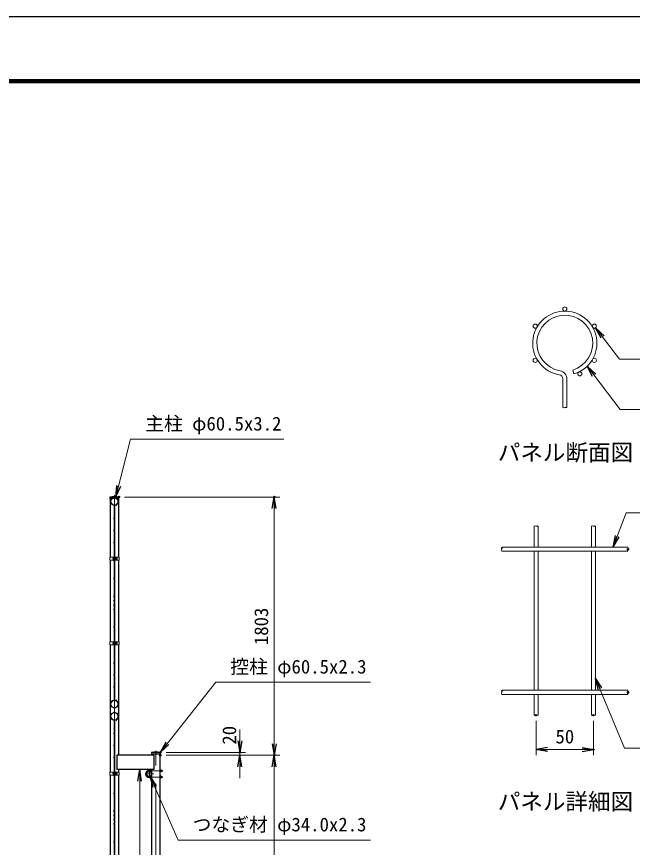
# Model space of a CAD drawing. Units: millimetres, scale not verified. Extents: x -8400 to 8400, y -5940 to 5940.
# Drawn here: x -2572 to 1726, y 140 to 5940 of the extents above; entities that cross this region are included whole.
import ezdxf
from ezdxf.enums import TextEntityAlignment as Align

# ---------------------------------------------------------------- set-up
doc = ezdxf.new("R2010")
doc.units = ezdxf.units.MM
doc.header["$LTSCALE"] = 20
doc.header["$PDMODE"] = 32
doc.header["$PDSIZE"] = 10
doc.linetypes.add('USER1', pattern=[50.8, 31.75, -6.35, 6.35, -6.35])
for name, color, linetype, lineweight in [('0-0_D-STR-TXT', 7, 'Continuous', 13), ('0-1_D-BMK', 2, 'USER1', 13), ('0-2_D-STR1', 1, 'Continuous', 25), ('0-3_D-STR3', 3, 'Continuous', 13), ('0-4_D-STR-DIM', 7, 'Continuous', 13), ('0-7_D-TTL-TXT', 7, 'Continuous', 25), ('0-D_D-STR2', 7, 'Continuous', 13), ('0-E_D-TTL', 7, 'Continuous', 25)]:
    doc.layers.add(name, color=color, linetype=linetype, lineweight=lineweight)
doc.layers.add('0-5_0', color=7, linetype='Continuous')
doc.layers.add('0-6_Defpoints', color=7, linetype='Continuous')
doc.styles.add('ＭＳ ゴシック', font='')
doc.styles.get('ＭＳ ゴシック').set_extended_font_data('MS Gothic')

# ---------------------------------------------------------------- blocks, each defined once
blk = doc.blocks.new('_Open')
at = {"layer": '0-5_0'}
blk.add_line((-20, 3.333), (0, 0), dxfattribs=at)
blk.add_lwpolyline([(-20, -3.333), (0, 0), (-20, 0)], dxfattribs=at)

msp = doc.modelspace()

# ---------------------------------------------------------------- linework, layer by layer
at = {"layer": '0-0_D-STR-TXT'}
for points in [[(2387.57, 3548.56), (1636.41, 3548.56), (1471.06, 3766.08)], [(2393.24, 3197.05), (1642.08, 3197.05), (1412.34, 3498.04)], [(-706.52, 2989.46), (-1775.88, 2989.46), (-1879.87, 2587.94)], [(2434.13, 2476.79), (1682.98, 2476.79), (1591.43, 2239.02)], [(-101.73, 1292.83), (-1182.15, 1292.83), (-1567.39, 804.8)], [(2419.45, 833.9), (1670.83, 833.9), (1469.83, 1320.07)], [(112.76, -467), (-1712.19, -467), (-1712.19, 681)], [(-102.21, 191.05), (-1444.88, 191.05), (-1638.54, 635.58)]]:
    msp.add_lwpolyline(points, dxfattribs=at)
at = {"layer": '0-1_D-BMK'}
for p, q in [((-1888.87, -3099), (-1888.87, 2598)), ((-1903.29, 2155.25), (-1867.55, 2155.25)), ((-1903.29, 1565.25), (-1867.55, 1565.25)), ((-1598.87, -3099), (-1598.87, 814)), ((-1903.29, 655.25), (-1867.55, 655.25)), ((-1675.35, 653), (-1614.89, 653)), ((-1645.12, 683.48), (-1645.12, 622.53)), ((-1645.12, 675), (-1550.37, 675)), ((-1645.12, 631), (-1550.37, 631))]:
    msp.add_line(p, q, dxfattribs=at)
msp.add_arc((-1645.12, 653), 22, 90, 270, dxfattribs=at)
at = {"layer": '0-2_D-STR1'}
for p, q in [((-1857.42, 2586), (-1920.32, 2586)), ((-1920.32, 2586), (-1920.32, 2575)), ((-1857.42, 2586), (-1920.32, 2586)), ((-1920.32, 2586), (-1920.32, 2575)), ((-1857.42, 2575), (-1920.32, 2575)), ((-1919.12, 2575), (-1919.12, 2165.25)), ((-1862.27, 2575), (-1915.47, 2575)), ((-1858.62, 2165.25), (-1858.62, 2575)), ((-1857.42, 2575), (-1857.42, 2586)), ((-1919.12, 2145.25), (-1919.12, 2040.25)), ((-1919.12, 2145.25), (-1919.12, 1575.25)), ((-1858.62, 2040.25), (-1858.62, 2145.25)), ((-1858.62, 1575.25), (-1858.62, 2145.25)), ((-1919.12, 1555.25), (-1919.12, 665.25)), ((-1858.62, 783), (-1858.62, 1555.25)), ((-1614.87, 783), (-1872.87, 783)), ((-1872.87, 783), (-1872.87, 683)), ((-1567.42, 803), (-1630.32, 803)), ((-1630.32, 803), (-1630.32, 792)), ((-1567.42, 792), (-1630.32, 792)), ((-1629.12, 792), (-1629.12, 783)), ((-1614.87, 783), (-1614.87, 683)), ((-1568.62, -3087), (-1568.62, 792)), ((-1567.42, 792), (-1567.42, 803)), ((-1919.12, 645.25), (-1919.12, 75.25)), ((-1614.87, 683), (-1872.87, 683)), ((-1858.62, 665.25), (-1858.62, 683)), ((-1858.62, 75.25), (-1858.62, 645.25)), ((-1629.12, 683), (-1629.12, -767))]:
    msp.add_line(p, q, dxfattribs=at)
msp.add_lwpolyline([(-1567.42, 803), (-1630.32, 803), (-1630.32, 792)], dxfattribs=at)
msp.add_circle((-1646.12, 653), 17, dxfattribs=at)
for centre in [(-1888.87, 2424.77), (-1888.87, 2424.77), (-1598.87, 641.77), (-1598.87, 641.77)]:
    msp.add_arc(centre, 164.27, 78.96219, 101.03781, dxfattribs=at)
at = {"layer": '0-3_D-STR3'}
for p, q in [((-1921.42, 2165.25), (-1890.67, 2165.25)), ((-1921.42, 2165.25), (-1921.42, 2145.25)), ((-1897.77, 2161.75), (-1897.77, 2148.75)), ((-1892.97, 2145.25), (-1892.97, 2165.25)), ((-1892.97, 2163.25), (-1892.97, 2147.25)), ((-1890.67, 2159.25), (-1887.07, 2159.25)), ((-1890.67, 2158.58), (-1887.07, 2158.58)), ((-1890.67, 2151.93), (-1887.07, 2151.93)), ((-1890.67, 2151.25), (-1887.07, 2151.25)), ((-1887.07, 2165.25), (-1856.32, 2165.25)), ((-1884.77, 2145.25), (-1884.77, 2165.25)), ((-1884.77, 2159.75), (-1884.39, 2162.91)), ((-1884.77, 2159.75), (-1884.77, 2150.75)), ((-1884.77, 2150.75), (-1884.39, 2147.59)), ((-1882.62, 2163), (-1884.29, 2163)), ((-1882.64, 2147.5), (-1884.29, 2147.5)), ((-1882.58, 2155.25), (-1882.58, 2162.98)), ((-1875.78, 2159.01), (-1882.58, 2159.01)), ((-1882.58, 2155.25), (-1882.58, 2147.53)), ((-1875.78, 2151.5), (-1882.58, 2151.5)), ((-1882.48, 2162.76), (-1882.52, 2162.93)), ((-1875.78, 2162.76), (-1882.48, 2162.76)), ((-1875.78, 2147.75), (-1882.48, 2147.75)), ((-1873.27, 2160.25), (-1873.27, 2150.25)), ((-1873.27, 2159.25), (-1869.97, 2159.25)), ((-1873.27, 2158.58), (-1869.65, 2158.58)), ((-1873.27, 2151.93), (-1869.65, 2151.93)), ((-1873.27, 2151.25), (-1869.97, 2151.25)), ((-1869.97, 2159.25), (-1869.97, 2151.25)), ((-1856.32, 2165.25), (-1856.32, 2145.25)), ((-1921.42, 2145.25), (-1890.67, 2145.25)), ((-1887.07, 2145.25), (-1856.32, 2145.25)), ((-1921.42, 1575.25), (-1890.67, 1575.25)), ((-1921.42, 1575.25), (-1921.42, 1555.25)), ((-1897.77, 1571.75), (-1897.77, 1558.75)), ((-1892.97, 1555.25), (-1892.97, 1575.25)), ((-1892.97, 1573.25), (-1892.97, 1557.25)), ((-1890.67, 1569.25), (-1887.07, 1569.25)), ((-1890.67, 1568.58), (-1887.07, 1568.58)), ((-1887.07, 1575.25), (-1856.32, 1575.25)), ((-1884.77, 1555.25), (-1884.77, 1575.25)), ((-1884.77, 1569.75), (-1884.39, 1572.91)), ((-1884.77, 1569.75), (-1884.77, 1560.75)), ((-1882.62, 1573), (-1884.29, 1573)), ((-1882.58, 1565.25), (-1882.58, 1572.98)), ((-1875.78, 1569.01), (-1882.58, 1569.01)), ((-1882.48, 1572.76), (-1882.52, 1572.93)), ((-1875.78, 1572.76), (-1882.48, 1572.76)), ((-1873.27, 1570.25), (-1873.27, 1560.25)), ((-1873.27, 1569.25), (-1869.97, 1569.25)), ((-1873.27, 1568.58), (-1869.65, 1568.58)), ((-1869.97, 1569.25), (-1869.97, 1561.25)), ((-1856.32, 1575.25), (-1856.32, 1555.25)), ((-1921.42, 1555.25), (-1890.67, 1555.25)), ((-1890.67, 1561.93), (-1887.07, 1561.93)), ((-1890.67, 1561.25), (-1887.07, 1561.25)), ((-1887.07, 1555.25), (-1856.32, 1555.25)), ((-1884.77, 1560.75), (-1884.39, 1557.59)), ((-1882.64, 1557.5), (-1884.29, 1557.5)), ((-1882.58, 1565.25), (-1882.58, 1557.53)), ((-1875.78, 1561.5), (-1882.58, 1561.5)), ((-1875.78, 1557.75), (-1882.48, 1557.75)), ((-1873.27, 1561.93), (-1869.65, 1561.93)), ((-1873.27, 1561.25), (-1869.97, 1561.25)), ((-1921.42, 665.25), (-1890.67, 665.25)), ((-1921.42, 665.25), (-1921.42, 645.25)), ((-1921.42, 645.25), (-1890.67, 645.25)), ((-1897.77, 661.75), (-1897.77, 648.75)), ((-1892.97, 645.25), (-1892.97, 665.25)), ((-1892.97, 663.25), (-1892.97, 647.25)), ((-1890.67, 659.25), (-1887.07, 659.25)), ((-1890.67, 658.58), (-1887.07, 658.58)), ((-1890.67, 651.93), (-1887.07, 651.93)), ((-1890.67, 651.25), (-1887.07, 651.25)), ((-1887.07, 665.25), (-1856.32, 665.25)), ((-1887.07, 645.25), (-1856.32, 645.25)), ((-1884.77, 645.25), (-1884.77, 665.25)), ((-1884.77, 659.75), (-1884.39, 662.91)), ((-1884.77, 659.75), (-1884.77, 650.75)), ((-1884.77, 650.75), (-1884.39, 647.59)), ((-1882.62, 663), (-1884.29, 663)), ((-1882.64, 647.5), (-1884.29, 647.5)), ((-1882.58, 655.25), (-1882.58, 662.98)), ((-1875.78, 659.01), (-1882.58, 659.01)), ((-1882.58, 655.25), (-1882.58, 647.53)), ((-1875.78, 651.5), (-1882.58, 651.5)), ((-1882.48, 662.76), (-1882.52, 662.93)), ((-1875.78, 662.76), (-1882.48, 662.76)), ((-1875.78, 647.75), (-1882.48, 647.75)), ((-1873.27, 660.25), (-1873.27, 650.25)), ((-1873.27, 659.25), (-1869.97, 659.25)), ((-1873.27, 658.58), (-1869.65, 658.58)), ((-1873.27, 651.93), (-1869.65, 651.93)), ((-1873.27, 651.25), (-1869.97, 651.25)), ((-1869.97, 659.25), (-1869.97, 651.25)), ((-1856.32, 665.25), (-1856.32, 645.25)), ((-1645.12, 679), (-1629.12, 679)), ((-1645.12, 671), (-1629.12, 671)), ((-1568.62, 667.5), (-1568.62, 682.5)), ((-1568.62, 682.5), (-1562.92, 682.5)), ((-1568.62, 679), (-1555.92, 679)), ((-1562.92, 678.75), (-1568.62, 678.75)), ((-1568.62, 678.2), (-1555.12, 678.2)), ((-1568.62, 671.8), (-1555.12, 671.8)), ((-1562.92, 671.25), (-1568.62, 671.25)), ((-1568.62, 671), (-1555.92, 671)), ((-1568.62, 667.5), (-1562.92, 667.5)), ((-1568.62, 638.5), (-1562.92, 638.5)), ((-1562.12, 669.13), (-1562.12, 680.76)), ((-1555.92, 671), (-1555.92, 679)), ((-1555.12, 678.2), (-1555.92, 679)), ((-1555.12, 671.8), (-1555.92, 671)), ((-1555.12, 671.8), (-1555.12, 678.2)), ((-1645.12, 635), (-1629.12, 635)), ((-1645.12, 627), (-1629.12, 627)), ((-1568.62, 635), (-1555.92, 635)), ((-1562.92, 634.75), (-1568.62, 634.75)), ((-1568.62, 627.8), (-1555.12, 627.8)), ((-1562.92, 627.25), (-1568.62, 627.25)), ((-1568.62, 627), (-1555.92, 627)), ((-1562.12, 636.88), (-1562.12, 625.24)), ((-1555.92, 635), (-1555.92, 627)), ((-1555.12, 634.2), (-1555.92, 635)), ((-1555.12, 627.8), (-1555.92, 627))]:
    msp.add_line(p, q, dxfattribs=at)
for points in [[(-1568.62, 638.5), (-1568.62, 623.5), (-1562.92, 623.5)], [(-1568.62, 634.2), (-1555.12, 634.2), (-1555.12, 627.8)]]:
    msp.add_lwpolyline(points, dxfattribs=at)
for centre, radius, start, end in [((-1884.29, 2162.9), 0.1, 90, 173), ((-1884.29, 2147.6), 0.1, 187, 270), ((-1882.64, 2147.6), 0.1, 270, 337.2244), ((-1882.62, 2162.9), 0.1, 15, 90), ((-1887.46, 2160.88), 5.32, 339.37322, 22.7756), ((-1887.46, 2149.62), 5.32, 337.2244, 20.62678), ((-1903.33, 2155.25), 21.19, 0, 10.20031), ((-1903.33, 2155.25), 21.19, 349.79969, 0), ((-1876.8, 2160.88), 2.13, 298.45309, 61.54691), ((-1881.54, 2155.25), 6.87, 0, 33.09348), ((-1881.54, 2155.25), 6.87, 326.90652, 0), ((-1876.8, 2149.62), 2.13, 298.45309, 61.54691), ((-1880.05, 2156), 8, 32.13463, 57.68315), ((-1880.05, 2154.51), 8, 302.31685, 327.86537), ((-1877.47, 2155.25), 8.5, 331.92751, 28.07249), ((-1884.29, 1572.9), 0.1, 90, 173), ((-1882.62, 1572.9), 0.1, 15, 90), ((-1887.46, 1570.88), 5.32, 339.37322, 22.7756), ((-1903.33, 1565.25), 21.19, 0, 10.20031), ((-1876.8, 1570.88), 2.13, 298.45309, 61.54691), ((-1881.54, 1565.25), 6.87, 0, 33.09348), ((-1880.05, 1566), 8, 32.13463, 57.68315), ((-1877.47, 1565.25), 8.5, 331.92751, 28.07249), ((-1884.29, 1557.6), 0.1, 187, 270), ((-1882.64, 1557.6), 0.1, 270, 337.2244), ((-1887.46, 1559.62), 5.32, 337.2244, 20.62678), ((-1903.33, 1565.25), 21.19, 349.79969, 0), ((-1881.54, 1565.25), 6.87, 326.90652, 0), ((-1876.8, 1559.62), 2.13, 298.45309, 61.54691), ((-1880.05, 1564.51), 8, 302.31685, 327.86537), ((-1884.29, 662.9), 0.1, 90, 173), ((-1884.29, 647.6), 0.1, 187, 270), ((-1882.64, 647.6), 0.1, 270, 337.2244), ((-1882.62, 662.9), 0.1, 15, 90), ((-1887.46, 660.88), 5.32, 339.37322, 22.7756), ((-1887.46, 649.62), 5.32, 337.2244, 20.62678), ((-1903.33, 655.25), 21.19, 0, 10.20031), ((-1903.33, 655.25), 21.19, 349.79969, 0), ((-1876.8, 660.88), 2.13, 298.45309, 61.54691), ((-1881.54, 655.25), 6.87, 0, 33.09348), ((-1881.54, 655.25), 6.87, 326.90652, 0), ((-1876.8, 649.62), 2.13, 298.45309, 61.54691), ((-1880.05, 656), 8, 32.13463, 57.68315), ((-1880.05, 654.51), 8, 302.31685, 327.86537), ((-1877.47, 655.25), 8.5, 331.92751, 28.07249), ((-1645.12, 653), 26, 90, 270), ((-1645.12, 653), 18, 90, 270), ((-1564.71, 680.63), 2.59, 313.61134, 46.38866), ((-1571.31, 675), 9.19, 335.91485, 24.08515), ((-1564.68, 669.38), 2.57, 313.14552, 46.85448), ((-1564.68, 636.63), 2.57, 313.14552, 46.85448), ((-1571.31, 631), 9.19, 335.91485, 24.08515), ((-1564.71, 625.38), 2.59, 313.61134, 46.38866)]:
    msp.add_arc(centre, radius, start, end, dxfattribs=at)
for centre, start_param, end_param in [((-1892.97, 2161.75), 1.5707963, 3.1415927), ((-1892.97, 2148.75), 3.1415927, 4.712389), ((-1892.97, 1571.75), 1.5707963, 3.1415927), ((-1892.97, 1558.75), 3.1415927, 4.712389), ((-1892.97, 661.75), 1.5707963, 3.1415927), ((-1892.97, 648.75), 3.1415927, 4.712389)]:
    msp.add_ellipse(centre, major_axis=(4.8, 0), ratio=0.3125, start_param=start_param, end_param=end_param, dxfattribs=at)
at = {"layer": '0-4_D-STR-DIM'}
for p, q in [((-1817.42, 2586), (-733.87, 2586)), ((-773.87, 863), (-773.87, 2506)), ((1054.67, 1022.76), (1054.67, 783.31)), ((1454.67, 1022.76), (1454.67, 783.31)), ((-1013.87, 883), (-1013.87, 963)), ((1134.67, 823.31), (1374.67, 823.31)), ((-1528.62, 783), (-733.87, 783)), ((-1528.62, 783), (-973.87, 783)), ((-1528.62, 783), (-733.87, 783)), ((-1527.42, 803), (-973.87, 803)), ((-1013.87, 783), (-1013.87, 803)), ((-1013.87, 703), (-1013.87, 623)), ((-773.87, -737), (-773.87, 703))]:
    msp.add_line(p, q, dxfattribs=at)
for centre, radius, start, end in [((1247.47, 3221.27), 12, 233.12027, 306.87973), ((1261.87, 3202.08), 12, 53.12027, 126.87973), ((1261.87, 3221.27), 12, 233.12027, 306.87973), ((1047.47, 2375.51), 10.21, 45.18146, 134.81854), ((1061.87, 2375.51), 10.21, 45.18146, 134.81854), ((1061.87, 2390), 10.21, 225.18146, 314.81854), ((1447.47, 2375.51), 10.21, 45.18146, 134.81854), ((1461.87, 2375.51), 10.21, 45.18146, 134.81854), ((1461.87, 2390), 10.21, 225.18146, 314.81854), ((821.92, 2229.96), 10.21, 135.18146, 224.81854), ((821.92, 2215.56), 10.21, 135.18146, 224.81854), ((807.42, 2229.96), 10.21, 315.18146, 44.81854), ((1701.92, 2215.56), 10.21, 135.18146, 224.81854), ((1687.42, 2229.96), 10.21, 315.18146, 44.81854), ((1687.42, 2215.56), 10.21, 315.18146, 44.81854), ((821.92, 1229.96), 10.21, 135.18146, 224.81854), ((821.92, 1215.56), 10.21, 135.18146, 224.81854), ((807.42, 1229.96), 10.21, 315.18146, 44.81854), ((1701.92, 1215.56), 10.21, 135.18146, 224.81854), ((1687.42, 1229.96), 10.21, 315.18146, 44.81854), ((1687.42, 1215.56), 10.21, 315.18146, 44.81854), ((1047.47, 1055.51), 10.21, 45.18146, 134.81854), ((1047.47, 1070), 10.21, 225.18146, 314.81854), ((1061.87, 1070), 10.21, 225.18146, 314.81854), ((1447.47, 1055.51), 10.21, 45.18146, 134.81854), ((1447.47, 1070), 10.21, 225.18146, 314.81854), ((1461.87, 1070), 10.21, 225.18146, 314.81854)]:
    msp.add_arc(centre, radius, start, end, dxfattribs=at)
at = {"layer": '0-6_Defpoints'}
for p in [(-1857.42, 2586), (-773.87, 2586), (1694.67, 2222.76), (1694.67, 1222.76), (1054.67, 1062.76), (1454.67, 1062.76), (1454.67, 823.31), (-1568.62, 783), (-1568.62, 783), (-1567.42, 803), (-1013.87, 803), (-773.87, 783)]:
    msp.add_point(p, dxfattribs=at)
at = {"layer": '0-D_D-STR2'}
for p, q in [((1310.45, 3472.88), (1318.68, 3445.28)), ((1240.27, 3211.68), (1240.27, 3410.85)), ((1269.07, 3211.68), (1269.07, 3410.85)), ((-1890.67, 1172.14), (-1890.67, 2523.87)), ((-1887.07, 1172.14), (-1887.07, 2523.87)), ((-1881.9, 2531.62), (-1880.87, 2528.17)), ((1040.27, 2382.76), (1040.27, 2237.16)), ((1069.07, 2382.76), (1069.07, 2237.16)), ((1440.27, 2382.76), (1440.27, 2237.16)), ((1469.07, 2382.76), (1469.07, 2237.16)), ((1694.67, 2237.16), (814.67, 2237.16)), ((1694.67, 2208.36), (814.67, 2208.36)), ((1040.27, 2208.36), (1040.27, 1237.16)), ((1069.07, 2208.36), (1069.07, 1237.16)), ((1440.27, 2208.36), (1440.27, 1237.16)), ((1469.07, 2208.36), (1469.07, 1237.16)), ((1694.67, 1237.16), (814.67, 1237.16)), ((-1881.9, 1164.39), (-1880.87, 1167.84)), ((1694.67, 1208.36), (814.67, 1208.36)), ((1040.27, 1208.36), (1040.27, 1062.76)), ((1069.07, 1208.36), (1069.07, 1062.76)), ((1440.27, 1208.36), (1440.27, 1062.76)), ((1469.07, 1208.36), (1469.07, 1062.76)), ((-1890.67, -327.86), (-1890.67, 1023.87)), ((-1887.07, -327.86), (-1887.07, 1023.87)), ((-1881.9, 1031.62), (-1880.87, 1028.17))]:
    msp.add_line(p, q, dxfattribs=at)
for centre, radius in [((1254.67, 3898.34), 14.4), ((1048.21, 3779.14), 14.4), ((1461.13, 3779.14), 14.4), ((1048.21, 3540.74), 14.4), ((1461.13, 3540.74), 14.4), ((1359.62, 3445.88), 14.4), ((-1914.68, 2569.9), 1.8), ((-1888.87, 2584.8), 1.8), ((-1863.07, 2569.9), 1.8), ((-1914.68, 2540.1), 1.8), ((-1875.76, 2528.25), 1.8), ((-1863.07, 2540.1), 1.8), ((-1892.47, 2437), 1.8), ((-1892.47, 2352.5), 1.8), ((-1892.47, 2268), 1.8), ((-1892.47, 2143), 1.8), ((-1892.47, 2018), 1.8), ((-1892.47, 1893), 1.8), ((-1892.47, 1863), 1.8), ((-1892.47, 1833), 1.8), ((-1892.47, 1803), 1.8), ((-1892.47, 1678), 1.8), ((-1892.47, 1553), 1.8), ((-1892.47, 1428), 1.8), ((-1892.47, 1343.5), 1.8), ((-1892.47, 1259), 1.8), ((-1875.76, 1167.76), 1.8), ((-1914.68, 1155.9), 1.8), ((-1914.68, 1126.1), 1.8), ((-1888.87, 1111.2), 1.8), ((-1863.07, 1155.9), 1.8), ((-1863.07, 1126.1), 1.8), ((-1914.68, 1069.9), 1.8), ((-1888.87, 1084.8), 1.8), ((-1863.07, 1069.9), 1.8), ((-1914.68, 1040.1), 1.8), ((-1875.76, 1028.25), 1.8), ((-1863.07, 1040.1), 1.8), ((-1892.47, 937), 1.8), ((-1892.47, 852.5), 1.8), ((-1892.47, 768), 1.8), ((-1892.47, 643), 1.8), ((-1892.47, 518), 1.8), ((-1892.47, 393), 1.8), ((-1892.47, 363), 1.8), ((-1892.47, 333), 1.8), ((-1892.47, 303), 1.8), ((-1892.47, 178), 1.8)]:
    msp.add_circle(centre, radius, dxfattribs=at)
for centre, radius, start, end in [((1254.67, 3659.94), 224, 286.60421, 260.16066), ((1254.67, 3659.94), 195.2, 286.60421, 260.16066), ((1211.47, 3410.85), 28.8, 0, 80.16066), ((1211.47, 3410.85), 57.6, 0, 80.16066), ((-1888.87, 2555), 28, 286.60421, 260.16066), ((-1888.87, 2555), 24.4, 286.60421, 260.16066), ((-1894.27, 2523.87), 3.6, 0, 80.16066), ((-1894.27, 2523.87), 7.2, 0, 80.16066), ((-1888.87, 1141), 28, 99.83934, 73.39579), ((-1888.87, 1141), 24.4, 99.83934, 73.39579), ((-1894.27, 1172.14), 3.6, 279.83934, 0), ((-1894.27, 1172.14), 7.2, 279.83934, 0), ((-1888.87, 1055), 28, 286.60421, 260.16066), ((-1888.87, 1055), 24.4, 286.60421, 260.16066), ((-1894.27, 1023.87), 3.6, 0, 80.16066), ((-1894.27, 1023.87), 7.2, 0, 80.16066)]:
    msp.add_arc(centre, radius, start, end, dxfattribs=at)
at = {"layer": '0-E_D-TTL', "color": 2}
msp.add_lwpolyline([(-8400, 5940), (8400, 5940), (8400, -5940), (-8400, -5940)], close=True, dxfattribs=at)
at = {"layer": '0-E_D-TTL'}
for points in [[(-7860, 5500), (7860, 5500), (7860, -5500), (-7860, -5500)], [(-7855, 5495), (7855, 5495), (7855, -5495), (-7855, -5495)], [(-7850, 5490), (7850, 5490), (7850, -5490), (-7850, -5490)], [(-7845, 5485), (7845, 5485), (7845, -5485), (-7845, -5485)], [(-7840, 5480), (7840, 5480), (7840, -5480), (-7840, -5480)]]:
    msp.add_lwpolyline(points, close=True, dxfattribs=at)

# ---------------------------------------------------------------- block references
at = {"layer": '0-0_D-STR-TXT', "xscale": 4, "yscale": 4}
for p, rotation in [((1469.85, 3767.67), 127.24227), ((1411.13, 3499.63), 127.35424), ((-1880.37, 2586), 255.47953), ((1590.72, 2237.16), 248.94327), ((1469.07, 1321.91), 112.46125), ((-1568.62, 803.23), 231.71336), ((-1712.19, 683), 90), ((-1639.34, 637.42), 113.53963)]:
    msp.add_blockref('_Open', p, dxfattribs=dict(at, rotation=rotation))
at = {"layer": '0-4_D-STR-DIM', "xscale": 4, "yscale": 4}
for p, rotation in [((-773.87, 2586), 90), ((-1013.87, 803), 270), ((-773.87, 783), 270), ((1054.67, 823.31), 180), ((-1013.87, 783), 90), ((-773.87, 783), 90)]:
    msp.add_blockref('_Open', p, dxfattribs=dict(at, rotation=rotation))
msp.add_blockref('_Open', (1454.67, 823.31), dxfattribs=at)

# ---------------------------------------------------------------- texts
at = {"layer": '0-0_D-STR-TXT', "style": 'ＭＳ ゴシック'}
for s, p in [('主柱 φ60.5x3.2', (-1674.03, 3021.48)), ('控柱 φ60.5x2.3', (-1080.3, 1324.85)), ('つなぎ材 φ34.0x2.3', (-1343.03, 223.08))]:
    msp.add_text(s, height=96.19, dxfattribs=at).set_placement(p, align=Align.BOTTOM_LEFT)
at = {"layer": '0-4_D-STR-DIM', "style": 'ＭＳ ゴシック'}
for s, p in [('1803', (-787.37, 1552)), ('20', (-1010.11, 857.5))]:
    msp.add_text(s, height=96.19, rotation=90, dxfattribs=at).set_placement(p, align=Align.BOTTOM_LEFT)
msp.add_text('50', height=96.19, dxfattribs=at).set_placement((1189.42, 836.81), align=Align.BOTTOM_LEFT)
at = {"layer": '0-7_D-TTL-TXT', "style": 'ＭＳ ゴシック'}
for s, p in [('パネル断面図', (786.85, 2805.07)), ('パネル詳細図', (786.85, 367.76))]:
    msp.add_text(s, height=115.4, dxfattribs=at).set_placement(p, align=Align.BOTTOM_LEFT)

doc.saveas('drawing.dxf')
